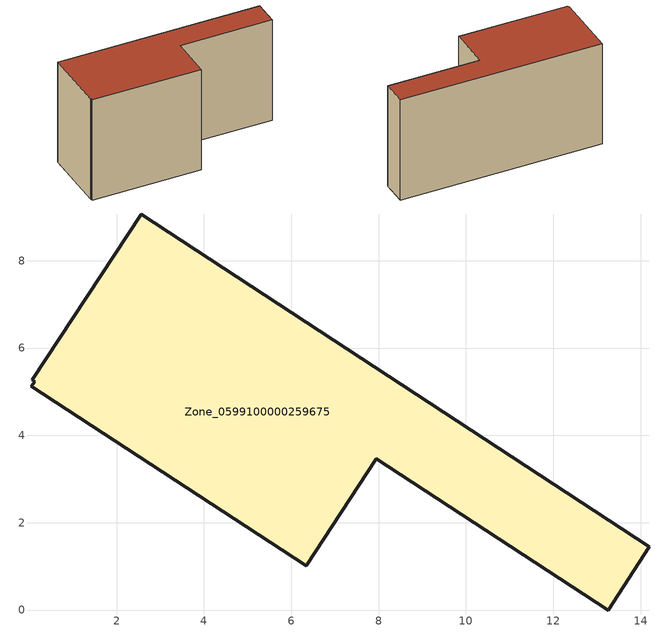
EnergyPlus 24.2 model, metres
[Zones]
Zone_0599100000259675
 floor ground (C_G): 13.26,0 7.95,3.47 6.34,1.01 0.05,5.13 0.13,5.23 0.07,5.27 2.57,9.07 14.2,1.45 z0
 wall outside (C_F): 7.95,3.47 13.26,0 14.2,1.45 2.57,9.07 0.07,5.27 0.13,5.23 0.05,5.13 6.34,1.01 7.95,3.47 z0:7.44
 roof outside (C_R): 0.13,5.23 0.05,5.13 6.34,1.01 7.95,3.47 13.26,0 14.2,1.45 2.57,9.07 0.07,5.27 z7.44
[BUILDING]
Pand.0599100000259675: North Axis=0; Terrain=City; Loads Convergence Tolerance Value=0.04; Temperature Convergence Tolerance Value=0.4; Solar Distribution=FullExterior; Maximum Number of Warmup Days=25; Minimum Number of Warmup Days=1
[Site:Location]
Rotterdam.The.Hague.AP_ZH_NLD Design_Conditions: Latitude=51.96; Longitude=4.45; Time Zone=1; Elevation=-4.5
[SITE:GROUNDTEMPERATURE:BUILDINGSURFACE]
18, 18, 18, 18, 18, 18, 18, 18, 18, 18, 18, 18
[MATERIAL] Thermal Absorptance=0.9; Solar Absorptance=0.7; Visible Absorptance=0.7
Name | Roughness | Thickness | Conductivity | Density | Specific Heat
G.TI.1946 | MediumSmooth | 0.15 | 1 | 540 | 1210
F.TI.1946 | Rough | 0.3 | 0.857143 | 1920 | 840
R.TI.1946 | MediumRough | 0.2 | 0.1 | 1500 | 1000
[CONSTRUCTION]
C_G: G.TI.1946
C_F: F.TI.1946
C_R: R.TI.1946
[ZONE]
Zone_0599100000259675: Type=1; Multiplier=1; Ceiling Height=Autocalculate; Volume=Autocalculate; Floor Area=autocalculate; Part of Total Floor Area=Yes
[ZONEINFILTRATION:DESIGNFLOWRATE]
Infil_Zone_0599100000259675: Zone or ZoneList or Space or SpaceList=Zone_0599100000259675; Schedule=AlwaysOn; Design Flow Rate Calculation Method=Flow/Area; Flow Rate per Floor Area=0.003; Constant Term Coefficient=1; Temperature Term Coefficient=0; Velocity Term Coefficient=0; Velocity Squared Term Coefficient=0
[HVACTEMPLATE:ZONE:IDEALLOADSAIRSYSTEM]
Zone_0599100000259675: Maximum Heating Supply Air Temperature=50; Minimum Cooling Supply Air Temperature=13; Maximum Heating Supply Air Humidity Ratio=0.0156; Minimum Cooling Supply Air Humidity Ratio=0.0077; Heating Limit=NoLimit; Cooling Limit=NoLimit; Dehumidification Control Type=ConstantSensibleHeatRatio; Cooling Sensible Heat Ratio=0.7; Dehumidification Setpoint=60; Humidification Control Type=None; Humidification Setpoint=30; Outdoor Air Method=None; Outdoor Air Flow Rate per Person=0.00944; Outdoor Air Flow Rate per Zone Floor Area=0; Outdoor Air Flow Rate per Zone=0; Demand Controlled Ventilation Type=None; Outdoor Air Economizer Type=NoEconomizer; Heat Recovery Type=None; Sensible Heat Recovery Effectiveness=0.7; Latent Heat Recovery Effectiveness=0.65
[ZONECONTROL:THERMOSTAT]
ThermostatControl_Zone_0599100000259675: Zone or ZoneList=Zone_0599100000259675; Control Type Schedule=DualSetpointControlType; Control 1=Thermostat_Zone_0599100000259675; Temperature Difference Between Cutout And Setpoint=0
[THERMOSTATSETPOINT:DUALSETPOINT]
Thermostat_Zone_0599100000259675: Heating Setpoint Temperature Schedule=HeatingSetpoint_Zone_0599100000259675; Cooling Setpoint Temperature Schedule=CoolingSetpoint_Zone_0599100000259675
[SCHEDULE:COMPACT]
HeatingSetpoint_Zone_0599100000259675: Through: 12/31, For: AllDays, Until: 24:00, 21
CoolingSetpoint_Zone_0599100000259675: Through: 12/31, For: AllDays, Until: 24:00, 24
DualSetpointControlType: Through: 12/31, For: AllDays, Until: 24:00, 4
AlwaysOn: Through: 12/31, For: AllDays, Until: 24:00, 1
